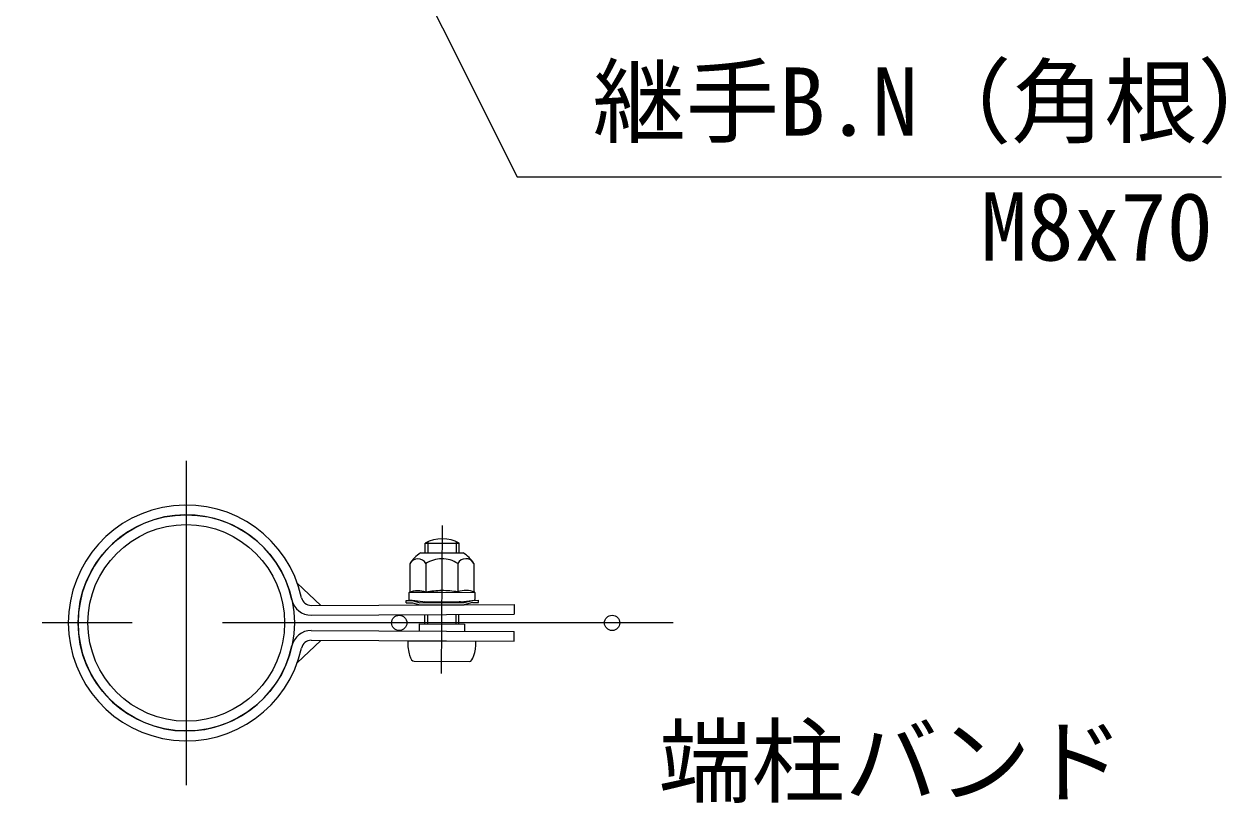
# Model space of a CAD drawing. Units: millimetres, scale not verified. Extents: x -4200 to 4200, y -2970 to 2970.
# Drawn here: x 978 to 1824, y 237 to 786 of the extents above; entities that cross this region are included whole.
import ezdxf
from ezdxf.enums import TextEntityAlignment as Align

# ---------------------------------------------------------------- set-up
doc = ezdxf.new("R2010")
doc.units = ezdxf.units.MM
doc.header["$LTSCALE"] = 10
doc.linetypes.add('USER1', pattern=[50.8, 31.75, -6.35, 6.35, -6.35])
for name, color, linetype, lineweight in [('0-7_D-STR1', 1, 'Continuous', 25), ('0-9_D-BMK', 2, 'USER1', 13), ('0-A_D-STR2', 7, 'Continuous', 13), ('0-B_D-STR3', 3, 'Continuous', 13), ('0-D_D-STR-TXT', 7, 'Continuous', 13)]:
    doc.layers.add(name, color=color, linetype=linetype, lineweight=lineweight)
doc.styles.add('ＭＳ ゴシック', font='')
doc.styles.get('ＭＳ ゴシック').set_extended_font_data('MS Gothic')

msp = doc.modelspace()

# ---------------------------------------------------------------- linework, layer by layer
at = {"layer": '0-7_D-STR1'}
for radius in [76.2, 69.3]:
    msp.add_circle((1091.82, 363.99), radius, dxfattribs=at)
at = {"layer": '0-9_D-BMK'}
for p, q in [((1091.82, 478.29), (1091.82, 249.69)), ((1271.71, 328.21), (1272.21, 432.67)), ((1434.72, 363.99), (977.52, 363.99))]:
    msp.add_line(p, q, dxfattribs=at)
at = {"layer": '0-A_D-STR2'}
for centre in [(1241.82, 363.99), (1391.82, 363.99)]:
    msp.add_circle(centre, 5.4, dxfattribs=at)
at = {"layer": '0-B_D-STR3'}
for p, q in [((1260.12, 413.28), (1260.15, 420.3)), ((1260.15, 420.3), (1284.15, 420.18)), ((1262.15, 413.29), (1262.19, 421.26)), ((1282.09, 413.39), (1282.13, 421.16)), ((1284.12, 413.4), (1284.15, 420.18)), ((1256.79, 413.27), (1286.79, 413.41)), ((1249.31, 405.71), (1249.4, 385.62)), ((1260.56, 405.77), (1260.66, 385.38)), ((1283.08, 405.88), (1283.18, 385.49)), ((1294.34, 405.93), (1294.43, 385.84)), ((1170.04, 392.05), (1186.67, 376.33)), ((1248.67, 385.19), (1248.69, 380.19)), ((1271.92, 385.44), (1248.74, 385.32)), ((1249.4, 385.62), (1248.89, 385.49)), ((1271.92, 385.44), (1295.09, 385.55)), ((1295.17, 385.35), (1295.19, 380.41)), ((1179.78, 376.29), (1322.78, 376.98)), ((1246.76, 379.66), (1251.08, 379.68)), ((1246.77, 378.16), (1246.76, 379.66)), ((1246.77, 378.16), (1251.09, 378.18)), ((1258.45, 378.77), (1248.96, 379.89)), ((1251.09, 378.18), (1256.4, 376.66)), ((1256.4, 376.66), (1287.48, 376.81)), ((1258.45, 378.77), (1285.45, 378.9)), ((1259.78, 378.78), (1284.08, 378.9)), ((1259.78, 378.18), (1259.78, 378.78)), ((1284.08, 378.3), (1284.08, 378.9)), ((1285.45, 378.9), (1294.93, 380.11)), ((1287.47, 378.31), (1293.44, 379.88)), ((1293.45, 378.38), (1287.48, 376.81)), ((1293.44, 379.88), (1297.76, 379.9)), ((1322.82, 376.98), (1322.82, 370.08)), ((1179.81, 369.39), (1322.82, 370.08)), ((1259.88, 363.3), (1259.91, 369.78)), ((1261.91, 363.29), (1261.94, 369.79)), ((1281.85, 363.19), (1281.88, 369.89)), ((1283.88, 363.18), (1283.91, 369.9)), ((1179.81, 358.59), (1322.82, 357.9)), ((1255.92, 363.32), (1255.9, 358.22)), ((1255.92, 363.32), (1287.83, 363.17)), ((1287.83, 363.17), (1287.81, 358.07)), ((1322.82, 351), (1322.82, 357.9)), ((1170.04, 335.93), (1186.67, 351.65)), ((1179.78, 351.69), (1322.78, 351)), ((1247.82, 351.36), (1295.82, 351.13)), ((1252.25, 336.94), (1291.25, 336.75))]:
    msp.add_line(p, q, dxfattribs=at)
for points in [[(1251.08, 379.68), (1256.4, 378.16), (1287.47, 378.31)], [(1293.45, 378.38), (1297.77, 378.4), (1297.76, 379.9)]]:
    msp.add_lwpolyline(points, dxfattribs=at)
for centre, radius, start, end in [((1091.82, 363.99), 83.1, 12.31982, 347.68018), ((1091.82, 363.99), 76.2, 12.31982, 347.68018), ((1272.04, 397.74), 25.5, 61.65072, 117.79569), ((1269.65, 393), 24, 122.41049, 147.95901), ((1254.95, 402.69), 6.4, 28.72896, 151.82278), ((1271.9, 388.55), 20.62, 90.27587, 123.36935), ((1271.9, 388.55), 20.62, 57.18239, 90.27587), ((1288.72, 402.85), 6.4, 28.72896, 151.82278), ((1274.12, 393.03), 24, 32.59272, 58.14124), ((1179.75, 383.19), 6.9, 192.31982, 270.27679), ((1248.97, 385.2), 0.3, 105.27587, 180.27587), ((1255.11, 370.71), 15.97, 69.64909, 113.05147), ((1272.22, 323.17), 63.57, 90.27587, 100.47617), ((1272.22, 323.17), 63.57, 80.07556, 90.27587), ((1288.87, 370.87), 15.97, 67.50027, 110.90265), ((1294.87, 385.35), 0.3, 0.27587, 67.50027), ((1179.75, 383.19), 13.8, 192.31982, 270.27679), ((1248.99, 380.19), 0.3, 180.27587, 263.27587), ((1259.74, 377.07), 1.71, 88.71432, 139.76424), ((1284.14, 377.18), 1.71, 40.78934, 91.83926), ((1294.89, 380.41), 0.3, 277.27587, 0.27587), ((1179.75, 344.79), 13.8, 89.72321, 167.68018), ((1179.75, 344.79), 6.9, 89.72321, 167.68018)]:
    msp.add_arc(centre, radius, start, end, dxfattribs=at)
for centre, start_param, end_param in [((1252.32, 351.34), 1.570796, 3.141593), ((1291.32, 351.15), 3.141593, 4.712389)]:
    msp.add_ellipse(centre, major_axis=(0.07, 14.4), ratio=0.3125, start_param=start_param, end_param=end_param, dxfattribs=at)
at = {"layer": '0-D_D-STR-TXT'}
msp.add_lwpolyline([(1120.71, 1101.37), (1096.85, 1134.16), (1114.75, 1098.39), (1324.89, 678.53), (1820.99, 678.53)], dxfattribs=at)

# ---------------------------------------------------------------- texts
at = {"layer": '0-D_D-STR-TXT', "style": 'ＭＳ ゴシック'}
for s, p in [('継手B.N（角根）', (1378.1, 693.02)), ('M8x70', (1651.52, 604.99)), ('端柱バンド', (1424.46, 227.91))]:
    msp.add_text(s, height=48.09, dxfattribs=at).set_placement(p, align=Align.BOTTOM_LEFT)

doc.saveas('drawing.dxf')
